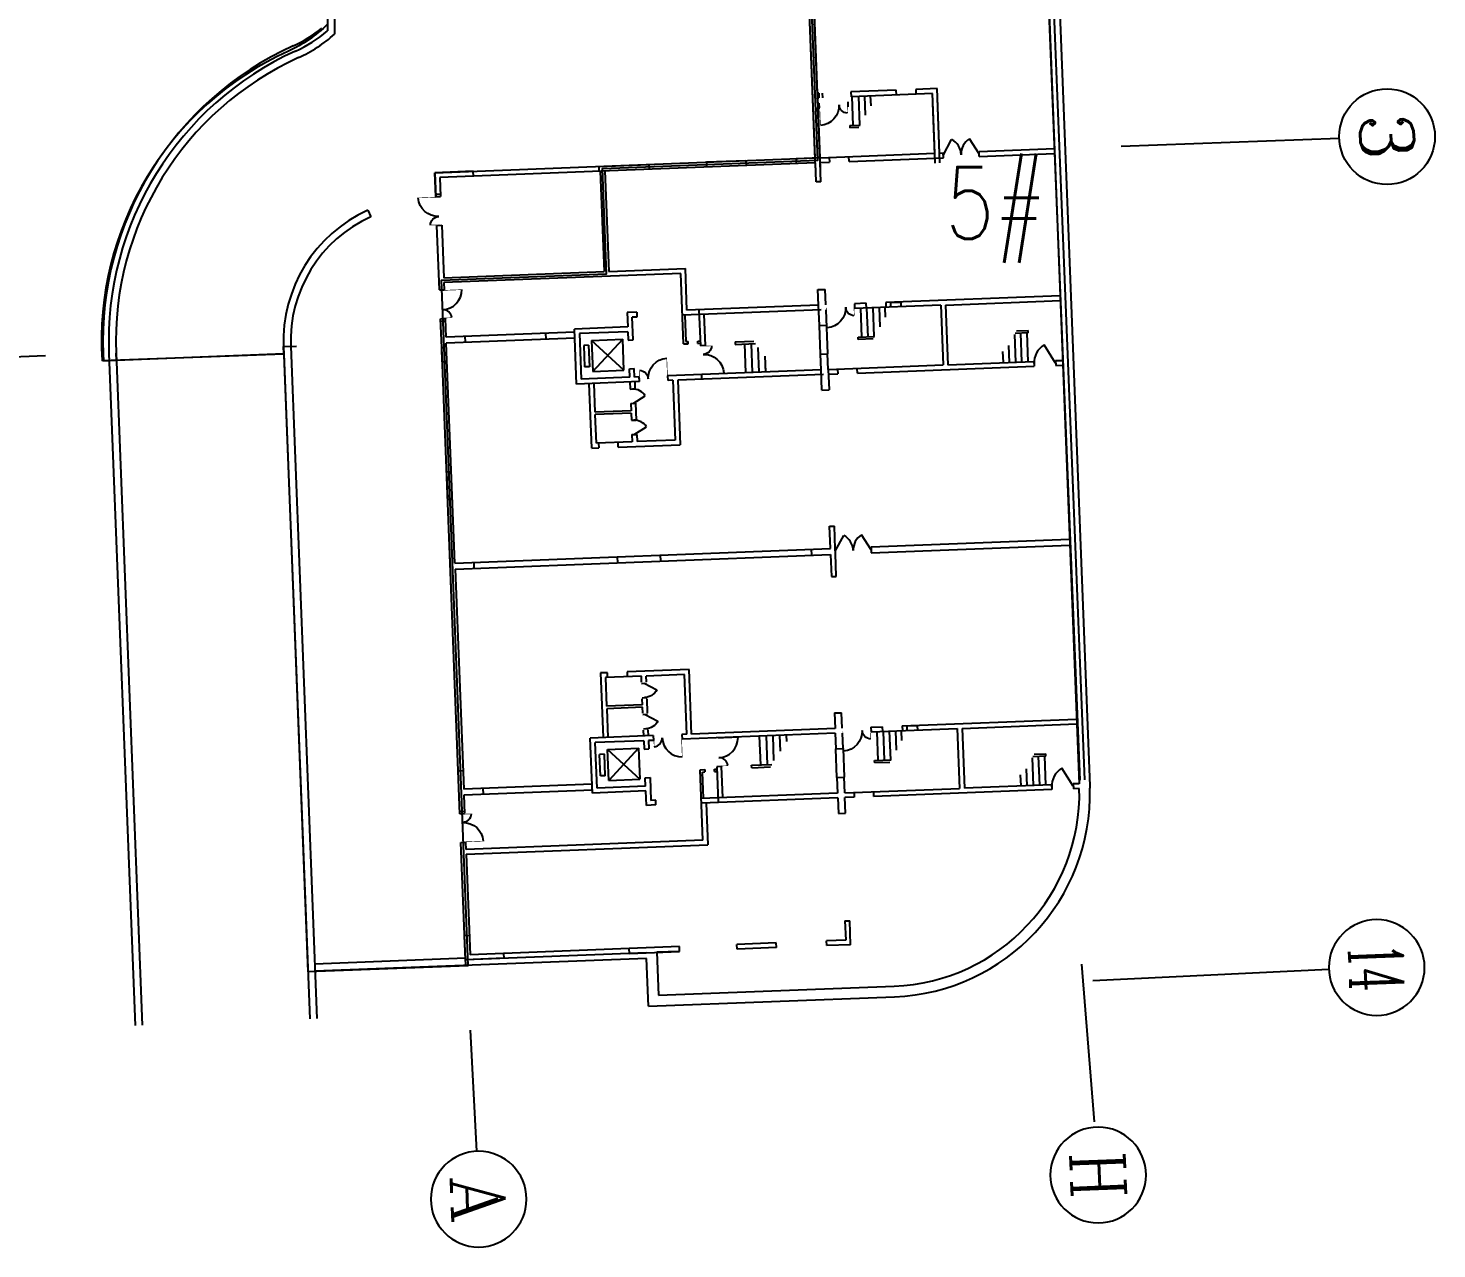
# Model space of a CAD drawing. Extents: x 634182 to 802382, y -1101880 to -864080.
# Drawn here: x 718068 to 729837, y -1063041 to -1052842 of the extents above; entities that cross this region are included whole.
import ezdxf
from ezdxf.enums import TextEntityAlignment as Align

# ---------------------------------------------------------------- set-up
doc = ezdxf.new("R2010")
doc.units = 0
doc.header["$LTSCALE"] = 1000
doc.header["$MEASUREMENT"] = 0
doc.layers.get('0').update_dxf_attribs({"linetype": 'CONTINUOUS'})
for name, color, linetype in [('AXIS', 3, 'CONTINUOUS'), ('AXIS_TEXT', 7, 'CONTINUOUS'), ('WINDOW', 2, 'CONTINUOUS'), ('防火分區线', 2, 'CONTINUOUS')]:
    doc.layers.add(name, color=color, linetype=linetype)
doc.styles.add('COMPLEX', font='COMPLEX')
doc.styles.add('DIM_FONT', font='simplex.shx', dxfattribs={"width": 0.8})

# ---------------------------------------------------------------- blocks, each defined once
blk = doc.blocks.new('M_A12RWT')
blk.add_line((-0.5, 0.0286), (0.5, 0.0286))
blk = doc.blocks.new('M_A17ORW')
at = {"const_width": 0.02}
for points in [[(-0.481, -0.001), (-0.481, -0.308)], [(0.481, 0.001), (0.481, -0.691)]]:
    blk.add_lwpolyline(points, dxfattribs=at)
for centre, radius, start, end in [((-0.501, -0.003), 0.307, 274.2492, 0.2101), ((0.505, 0.002), 0.699, 180.2762, 268.0603)]:
    blk.add_arc(centre, radius, start, end)
blk = doc.blocks.new('_A2AKO')
at = {"const_width": 0.02}
for points in [[(-0.481, -0.001), (-0.481, -0.308)], [(0.481, 0.001), (0.481, -0.691)]]:
    blk.add_lwpolyline(points, dxfattribs=at)
for centre, radius, start, end in [((-0.501, -0.003), 0.307, 274.2492, 0.2101), ((0.505, 0.002), 0.699, 180.2762, 268.0603)]:
    blk.add_arc(centre, radius, start, end)
blk = doc.blocks.new('M_A0GGR')
for p, q in [((-0.5, 0), (-0.25, -0.433)), ((0.5, 0), (0.25, -0.433))]:
    blk.add_line(p, q)
for centre, start, end in [((-0.5, 0), 300, 0), ((0.5, 0), 180, 240)]:
    blk.add_arc(centre, 0.5, start, end)
blk = doc.blocks.new('M_A1SFU')
blk.add_line((-0.5, 0), (0, -0.866))
blk.add_arc((-0.5, 0), 1, 300, 0)
blk = doc.blocks.new('_AXISO')
blk.add_circle((0, 0), 0.5)
at = {"layer": 'AXIS_TEXT', "style": 'COMPLEX', "width": 1.041667}
blk.add_attdef('A', text='', height=0.56, dxfattribs=at).set_placement((-0.25, -0.28), (0.25, -0.28), align=Align.FIT)

msp = doc.modelspace()

# ---------------------------------------------------------------- linework, layer by layer
for p, q in [((720568.911, -1049716.514), (720568.911, -1052864.713)), ((720628.911, -1049716.514), (720628.911, -1052892.043)), ((724643.815, -1053926.691), (724522.414, -1050809.104)), ((724662.772, -1053385.543), (724562.384, -1050807.548)), ((724647.052, -1054009.352), (724520.74, -1050870.529)), ((726532.518, -1051029.656), (726848.918, -1059154.847)), ((726620.506, -1051027.631), (726937.629, -1059171.408)), ((726531.99, -1051109.866), (726854.523, -1059124.737)), ((726571.958, -1051108.257), (726894.491, -1059123.129)), ((724665.307, -1053468.18), (724574.781, -1051218.65)), ((724672.765, -1053385.154), (724662.772, -1053385.543)), ((724662.772, -1053385.543), (724672.765, -1053385.154)), ((724674.321, -1053425.124), (724664.329, -1053425.513)), ((724664.329, -1053425.513), (724674.321, -1053425.124)), ((724683.784, -1053925.134), (724664.329, -1053425.513)), ((724672.765, -1053385.154), (724674.321, -1053425.124)), ((724702.742, -1053383.987), (724704.299, -1053423.957)), ((725320.274, -1053359.94), (724942.56, -1053374.648)), ((724942.56, -1053374.648), (724944.117, -1053414.618)), ((725623.602, -1053388.158), (724944.117, -1053414.618)), ((725662.015, -1053346.632), (725484.15, -1053353.558)), ((725643.057, -1053887.78), (725623.602, -1053388.158)), ((725683.027, -1053886.223), (725662.015, -1053346.632)), ((725686.211, -1053967.534), (725664.498, -1053427.971)), ((724675.299, -1053467.778), (724665.307, -1053468.18)), ((724665.307, -1053468.18), (724675.299, -1053467.778)), ((724676.907, -1053507.746), (724666.915, -1053508.148)), ((724666.915, -1053508.148), (724676.907, -1053507.746)), ((724687.02, -1054007.743), (724666.915, -1053508.148)), ((724675.299, -1053467.778), (724676.907, -1053507.746)), ((724915.105, -1053458.128), (724916.713, -1053498.095)), ((725646.243, -1053969.142), (725626.139, -1053469.547)), ((724933.471, -1053655.214), (725019.289, -1053651.873)), ((724933.471, -1053655.214), (724934.249, -1053675.199)), ((725008.529, -1053672.307), (724934.249, -1053675.199)), ((724683.784, -1053925.134), (725643.057, -1053887.78)), ((725683.027, -1053886.223), (725713.004, -1053885.056)), ((725714.561, -1053925.026), (725713.004, -1053885.056)), ((726012.777, -1053873.383), (726642.3, -1053848.869)), ((726014.334, -1053913.352), (726012.777, -1053873.383)), ((726014.334, -1053913.352), (726643.856, -1053888.838)), ((721466.223, -1054050.428), (724643.815, -1053926.691)), ((722835.185, -1053997.12), (723254.867, -1053980.777)), ((722835.185, -1053997.12), (722836.742, -1054037.089)), ((724645.371, -1053966.661), (723066.568, -1054028.14)), ((723254.867, -1053980.777), (723256.424, -1054020.747)), ((724064.254, -1053949.259), (723734.504, -1053962.1)), ((723734.504, -1053962.1), (723736.06, -1054002.07)), ((724064.254, -1053949.259), (724065.81, -1053989.229)), ((724683.784, -1053925.134), (724483.936, -1053932.917)), ((724483.936, -1053932.917), (724485.492, -1053972.886)), ((724651.597, -1054126.539), (724645.371, -1053966.661)), ((724685.341, -1053965.104), (724763.282, -1053962.069)), ((724691.567, -1054124.983), (724685.341, -1053965.104)), ((724927.158, -1053955.688), (725714.561, -1053925.026)), ((721785.981, -1054037.976), (721466.223, -1054050.428)), ((721474.005, -1054250.276), (721466.223, -1054050.428)), ((721466.223, -1054050.428), (721474.005, -1054250.276)), ((723066.568, -1054028.14), (721507.749, -1054088.841)), ((721507.749, -1054088.841), (721513.975, -1054248.72)), ((721787.537, -1054077.946), (721785.981, -1054037.976)), ((722846.734, -1054036.7), (722879.42, -1054876.064)), ((722886.704, -1054035.144), (722919.389, -1054874.508)), ((724691.567, -1054124.983), (724651.597, -1054126.539)), ((721473.227, -1054230.292), (721513.197, -1054228.735)), ((721474.005, -1054250.276), (721513.975, -1054248.72)), ((720905.069, -1054363.569), (720929.857, -1054418.21)), ((721483.344, -1054490.095), (721523.314, -1054488.538)), ((721523.314, -1054488.538), (721540.434, -1054928.205)), ((721504.356, -1055029.686), (721483.344, -1054490.095)), ((721540.434, -1054928.205), (722879.42, -1054876.064)), ((723520.491, -1054891.131), (721541.991, -1054968.175)), ((722919.389, -1054874.508), (723558.905, -1054849.605)), ((723543.449, -1055480.684), (723520.491, -1054891.131)), ((723572.523, -1055199.34), (723558.905, -1054849.605)), ((721504.356, -1055029.686), (721544.325, -1055028.129)), ((721541.991, -1054968.175), (721544.325, -1055028.129)), ((724666.632, -1055026.636), (724726.587, -1055024.301)), ((724671.69, -1055156.538), (724666.632, -1055026.636)), ((724731.645, -1055154.203), (724726.587, -1055024.301)), ((724671.69, -1055156.538), (723572.523, -1055199.34)), ((723672.448, -1055195.449), (723684.121, -1055495.221)), ((724678.305, -1055326.409), (724671.69, -1055156.538)), ((724733.201, -1055194.173), (724747.598, -1055563.892)), ((725069.389, -1055141.051), (724971.463, -1055144.864)), ((724971.463, -1055144.864), (724973.02, -1055184.834)), ((725692.474, -1055156.818), (724973.02, -1055184.834)), ((726690.161, -1055077.937), (725233.265, -1055134.67)), ((725692.474, -1055156.818), (725711.93, -1055656.439)), ((725732.444, -1055155.262), (726691.717, -1055117.907)), ((725732.444, -1055155.262), (725751.9, -1055654.883)), ((721513.694, -1055269.504), (721553.664, -1055267.947)), ((721520.698, -1055449.368), (721513.694, -1055269.504)), ((721523.033, -1055509.322), (721513.695, -1055269.509)), ((721514.473, -1055289.489), (721554.442, -1055287.932)), ((721559.695, -1055422.83), (721553.664, -1055267.947)), ((723152.842, -1055215.682), (723072.902, -1055218.795)), ((723072.902, -1055218.795), (723077.571, -1055338.704)), ((723154.398, -1055255.652), (723114.428, -1055257.208)), ((723121.821, -1055447.065), (723114.428, -1055257.208)), ((723152.842, -1055215.682), (723154.398, -1055255.652)), ((724693.232, -1055195.729), (723534.11, -1055240.866)), ((723554.095, -1055240.088), (723562.655, -1055459.921)), ((723713.974, -1055233.862), (723724.091, -1055493.665)), ((722632.882, -1055381.04), (721559.695, -1055422.83)), ((721721.52, -1055466.566), (721719.574, -1055416.604)), ((722395.009, -1055440.34), (722393.064, -1055390.378)), ((723077.571, -1055338.704), (722631.909, -1055356.059)), ((722649.808, -1055815.71), (722631.909, -1055356.059)), ((723079.128, -1055378.674), (722673.435, -1055394.472)), ((722673.435, -1055394.472), (722688.222, -1055774.184)), ((723079.128, -1055378.674), (723081.852, -1055448.621)), ((724678.305, -1055326.409), (724738.26, -1055324.074)), ((724687.644, -1055566.227), (724678.305, -1055326.409)), ((725002.343, -1055423.874), (725139.921, -1055418.517)), ((725003.121, -1055443.859), (725002.343, -1055423.874)), ((726424.044, -1055388.527), (726314.446, -1055392.795)), ((726325.206, -1055372.361), (726423.266, -1055368.542)), ((726424.044, -1055388.527), (726423.266, -1055368.542)), ((720201.743, -1055503.065), (720420.424, -1061118.818)), ((720201.775, -1055503.064), (720309.658, -1055498.761)), ((720204.11, -1055563.018), (720201.775, -1055503.064)), ((720261.694, -1055500.624), (720480.378, -1061116.484)), ((721523.033, -1055509.322), (721533.025, -1055508.933)), ((721674.786, -1059406.378), (721523.033, -1055509.322)), ((721527.702, -1055629.231), (721523.033, -1055509.322)), ((722634.828, -1055431.002), (721561.641, -1055472.792)), ((721633.237, -1057311.399), (721561.641, -1055472.792)), ((723081.852, -1055448.621), (723121.821, -1055447.065)), ((723543.449, -1055480.684), (723583.419, -1055479.128)), ((723562.655, -1055459.921), (723582.64, -1055459.143)), ((723583.419, -1055479.128), (723582.64, -1055459.143)), ((723662.58, -1055456.03), (723682.565, -1055455.252)), ((723663.358, -1055476.015), (723662.58, -1055456.03)), ((723663.358, -1055476.015), (723683.343, -1055475.236)), ((723724.091, -1055493.665), (723684.121, -1055495.221)), ((723975.122, -1055463.874), (724131.876, -1055457.77)), ((723975.122, -1055463.874), (723975.9, -1055483.859)), ((723975.9, -1055483.859), (724144.192, -1055477.306)), ((725129.16, -1055438.951), (725003.121, -1055443.859)), ((718694.886, -1055561.743), (718697.22, -1055621.697)), ((718697.22, -1055621.697), (718805.9, -1055617.465)), ((718742.849, -1055559.875), (718961.529, -1061175.628)), ((718802.804, -1055557.54), (719021.484, -1061173.294)), ((718805.9, -1055617.465), (718803.566, -1055557.511)), ((721527.702, -1055629.231), (721567.672, -1055627.675)), ((724687.644, -1055566.227), (724747.598, -1055563.892)), ((724692.702, -1055696.129), (724687.644, -1055566.227)), ((724752.657, -1055693.794), (724747.598, -1055563.892)), ((724752.657, -1055693.794), (725711.93, -1055656.439)), ((725751.9, -1055654.883), (726471.354, -1055626.867)), ((726471.354, -1055626.867), (726472.911, -1055666.837)), ((726651.218, -1055619.863), (726711.173, -1055617.528)), ((726651.218, -1055619.863), (726652.774, -1055659.833)), ((726652.774, -1055659.833), (726712.729, -1055657.498)), ((723093.914, -1055758.386), (722688.222, -1055774.184)), ((723091.19, -1055688.439), (723131.16, -1055686.883)), ((723093.914, -1055758.386), (723091.19, -1055688.439)), ((723133.884, -1055756.83), (723131.16, -1055686.883)), ((723173.853, -1055755.273), (723133.884, -1055756.83)), ((723175.41, -1055795.243), (723173.853, -1055755.273)), ((724692.702, -1055696.129), (723413.672, -1055745.935)), ((723415.228, -1055785.904), (723413.672, -1055745.935)), ((724714.244, -1055735.32), (723495.168, -1055782.792)), ((723495.168, -1055782.792), (723516.18, -1056322.383)), ((723693.46, -1055735.04), (723695.016, -1055775.009)), ((724699.317, -1055866), (724692.702, -1055696.129)), ((724752.657, -1055693.794), (724759.272, -1055863.665)), ((724754.213, -1055733.764), (724832.154, -1055730.729)), ((724996.03, -1055724.347), (726472.911, -1055666.837)), ((723175.41, -1055795.243), (722649.808, -1055815.71)), ((722776.74, -1056351.177), (722755.728, -1055811.586)), ((722805.036, -1056049.847), (722795.698, -1055810.029)), ((723095.47, -1055798.356), (723097.805, -1055858.31)), ((723097.805, -1055858.31), (723137.775, -1055856.754)), ((723135.44, -1055796.799), (723137.775, -1055856.754)), ((723455.198, -1055784.348), (723415.228, -1055785.904)), ((723455.198, -1055784.348), (723474.653, -1056283.969)), ((724699.317, -1055866), (724759.272, -1055863.665)), ((723102.474, -1055978.22), (723142.444, -1055976.663)), ((723102.474, -1055978.22), (723104.809, -1056038.174)), ((723142.444, -1055976.663), (723147.892, -1056116.557)), ((723104.809, -1056038.174), (722805.036, -1056049.847)), ((723105.587, -1056058.159), (722805.815, -1056069.832)), ((722815.153, -1056309.651), (722805.815, -1056069.832)), ((723105.587, -1056058.159), (723107.922, -1056118.114)), ((723107.922, -1056118.114), (723147.892, -1056116.557)), ((723112.591, -1056238.023), (723152.561, -1056236.466)), ((723112.591, -1056238.023), (723114.926, -1056297.977)), ((723152.561, -1056236.466), (723154.896, -1056296.421)), ((722776.74, -1056351.177), (722834.696, -1056348.92)), ((723114.926, -1056297.977), (722815.153, -1056309.651)), ((722998.572, -1056342.538), (723516.18, -1056322.383)), ((723474.653, -1056283.969), (723154.896, -1056296.421)), ((721563.501, -1056548.544), (721603.471, -1056546.988)), ((721563.501, -1056548.544), (721572.45, -1056778.37)), ((721572.45, -1056778.37), (721612.42, -1056776.813)), ((724763.661, -1057004.358), (724803.63, -1057002.802)), ((724770.859, -1057189.218), (724763.661, -1057004.358)), ((724811.023, -1057192.658), (724803.63, -1057002.802)), ((721601.244, -1057517.8), (721587.236, -1057158.073)), ((721633.237, -1057311.399), (724770.859, -1057189.218)), ((724610.98, -1057195.444), (724612.926, -1057245.406)), ((724812.58, -1057232.628), (724811.023, -1057192.658)), ((725110.602, -1057175.988), (726769.345, -1057111.396)), ((725110.602, -1057175.988), (725112.547, -1057225.951)), ((725112.547, -1057225.951), (726771.29, -1057161.358)), ((721635.183, -1057361.361), (724772.805, -1057239.18)), ((721795.062, -1057355.135), (721793.116, -1057305.173)), ((722994.153, -1057308.442), (722992.207, -1057258.48)), ((723353.686, -1057289.438), (723352.129, -1057249.468)), ((724772.805, -1057239.18), (724780.003, -1057424.04)), ((724819.973, -1057422.484), (724812.58, -1057232.628)), ((721635.183, -1057361.361), (721706.779, -1059199.977)), ((724780.003, -1057424.04), (724819.973, -1057422.484)), ((722907.849, -1058227.506), (722849.893, -1058229.762)), ((722849.893, -1058229.762), (722870.905, -1058769.354)), ((723589.333, -1058200.968), (723071.725, -1058221.124)), ((723550.919, -1058242.494), (723231.162, -1058254.946)), ((723233.107, -1058304.908), (723231.162, -1058254.946)), ((723570.375, -1058742.116), (723550.919, -1058242.494)), ((723610.345, -1058740.559), (723589.333, -1058200.968)), ((723191.192, -1058256.502), (722891.419, -1058268.176)), ((722891.419, -1058268.176), (722900.758, -1058507.994)), ((723193.138, -1058306.465), (723191.192, -1058256.502)), ((723193.526, -1058316.447), (723233.496, -1058314.891)), ((723198.196, -1058436.357), (723238.165, -1058434.8)), ((723200.531, -1058496.321), (723198.585, -1058446.359)), ((723243.224, -1058564.711), (723238.555, -1058444.802)), ((723200.531, -1058496.321), (722900.758, -1058507.994)), ((723201.309, -1058516.306), (722901.536, -1058527.979)), ((722901.536, -1058527.979), (722910.875, -1058767.797)), ((723203.254, -1058566.268), (723201.309, -1058516.306)), ((723203.643, -1058576.251), (723243.613, -1058574.694)), ((724804.377, -1058563.965), (724864.332, -1058561.63)), ((724804.377, -1058563.965), (724809.436, -1058693.866)), ((724869.39, -1058691.522), (724864.332, -1058561.63)), ((723208.312, -1058696.16), (723248.282, -1058694.603)), ((723210.647, -1058756.124), (723208.702, -1058706.162)), ((723250.617, -1058754.567), (723248.672, -1058704.605)), ((724809.436, -1058693.866), (723610.345, -1058740.559)), ((725109.208, -1058682.183), (725207.134, -1058678.37)), ((725109.208, -1058682.183), (725110.765, -1058722.153)), ((725110.765, -1058722.153), (725830.219, -1058694.137)), ((725371.01, -1058671.989), (726827.906, -1058615.256)), ((725830.219, -1058694.137), (725849.675, -1059193.758)), ((725870.189, -1058692.581), (726829.462, -1058655.226)), ((725870.189, -1058692.581), (725889.645, -1059192.202)), ((723290.587, -1058753.011), (722764.985, -1058773.478)), ((722782.884, -1059233.13), (722764.985, -1058773.478)), ((723212.204, -1058796.094), (722806.511, -1058811.891)), ((722821.298, -1059191.604), (722806.511, -1058811.891)), ((723212.204, -1058796.094), (723214.928, -1058866.04)), ((723292.143, -1058792.981), (723252.174, -1058794.537)), ((723252.174, -1058794.537), (723254.897, -1058864.484)), ((723290.587, -1058753.011), (723292.143, -1058792.981)), ((723570.375, -1058742.116), (723530.405, -1058743.672)), ((723530.405, -1058743.672), (723531.962, -1058783.642)), ((724810.992, -1058733.836), (723531.962, -1058783.642)), ((724810.992, -1058733.836), (724816.051, -1058863.737)), ((724876.005, -1058861.403), (724870.946, -1058731.492)), ((723214.928, -1058866.04), (723254.897, -1058864.484)), ((724816.051, -1058863.737), (724876.005, -1058861.403)), ((724825.389, -1059103.556), (724816.051, -1058863.737)), ((724876.005, -1058861.403), (724885.344, -1059101.221)), ((725140.088, -1058961.193), (725277.666, -1058955.836)), ((725140.866, -1058981.178), (725140.088, -1058961.193)), ((726571.782, -1058925.457), (726462.183, -1058929.725)), ((726472.943, -1058909.291), (726571.004, -1058905.472)), ((726571.782, -1058925.457), (726571.004, -1058905.472)), ((721660.778, -1059046.651), (721700.748, -1059045.094)), ((721674.786, -1059406.378), (721660.778, -1059046.651)), ((723681.972, -1059037.998), (723721.942, -1059036.441)), ((723704.93, -1059627.551), (723681.972, -1059037.998)), ((723702.735, -1059057.204), (723722.72, -1059056.426)), ((723711.296, -1059277.038), (723702.735, -1059057.204)), ((723721.942, -1059036.441), (723722.72, -1059056.426)), ((723801.882, -1059033.328), (723821.866, -1059032.55)), ((723802.66, -1059053.313), (723801.882, -1059033.328)), ((723802.66, -1059053.313), (723822.645, -1059052.535)), ((723861.058, -1059011.009), (723821.088, -1059012.565)), ((723821.088, -1059012.565), (723832.761, -1059312.338)), ((723871.175, -1059270.812), (723861.058, -1059011.009)), ((724112.867, -1059001.194), (724281.159, -1058994.64)), ((724113.645, -1059021.178), (724112.867, -1059001.194)), ((724113.645, -1059021.178), (724270.399, -1059015.074)), ((725266.905, -1058976.27), (725140.866, -1058981.178)), ((722779.966, -1059158.187), (721706.779, -1059199.977)), ((721866.658, -1059193.751), (721868.604, -1059243.713)), ((723226.99, -1059175.806), (722821.298, -1059191.604)), ((723224.266, -1059105.859), (723264.236, -1059104.302)), ((723226.99, -1059175.806), (723224.266, -1059105.859)), ((723264.236, -1059104.302), (723271.629, -1059294.158)), ((724825.389, -1059103.556), (724885.344, -1059101.221)), ((724825.389, -1059103.556), (724830.448, -1059233.457)), ((724890.402, -1059231.113), (724885.344, -1059101.221)), ((724890.402, -1059231.113), (725849.675, -1059193.758)), ((726619.092, -1059163.797), (725889.645, -1059192.202)), ((726619.092, -1059163.797), (726620.648, -1059203.767)), ((726848.918, -1059154.847), (726798.955, -1059156.793)), ((726798.955, -1059156.793), (726800.512, -1059196.763)), ((726850.35, -1059194.822), (726800.512, -1059196.763)), ((726937.629, -1059171.408), (726938.315, -1059192.366)), ((722781.912, -1059208.149), (721708.725, -1059249.939)), ((721708.725, -1059249.939), (721714.756, -1059404.822)), ((721866.853, -1059198.747), (721868.409, -1059238.717)), ((723228.547, -1059215.775), (722782.884, -1059233.13)), ((723233.216, -1059335.685), (723228.547, -1059215.775)), ((723311.599, -1059292.602), (723271.629, -1059294.158)), ((723313.155, -1059332.572), (723311.599, -1059292.602)), ((724830.448, -1059233.457), (723691.311, -1059277.816)), ((724832.004, -1059273.427), (723692.867, -1059317.785)), ((724832.004, -1059273.427), (724837.063, -1059403.328)), ((724969.899, -1059268.048), (724891.958, -1059271.083)), ((724897.017, -1059400.994), (724891.958, -1059271.083)), ((726620.648, -1059203.767), (725133.775, -1059261.666)), ((721674.008, -1059386.393), (721713.978, -1059384.837)), ((721674.786, -1059406.378), (721714.756, -1059404.822)), ((723313.155, -1059332.572), (723233.216, -1059335.685)), ((723732.837, -1059316.229), (723746.456, -1059665.964)), ((724837.063, -1059403.328), (724897.017, -1059400.994)), ((721684.125, -1059646.196), (721724.095, -1059644.64)), ((721722.258, -1060625.454), (721684.125, -1059646.196)), ((721726.429, -1059704.595), (721724.095, -1059644.64)), ((723704.93, -1059627.551), (721726.429, -1059704.595)), ((721727.986, -1059744.564), (723746.456, -1059665.964)), ((721727.986, -1059744.564), (721760.671, -1060583.928)), ((724892.067, -1060301.869), (724932.037, -1060300.312)), ((724892.067, -1060301.869), (724898.293, -1060461.747)), ((724939.819, -1060500.161), (724932.037, -1060300.312)), ((721754.445, -1060424.049), (721714.476, -1060425.606)), ((721722.258, -1060625.454), (721714.476, -1060425.606)), ((724318.732, -1060484.316), (723988.982, -1060497.157)), ((724320.289, -1060524.286), (724318.732, -1060484.316)), ((724898.293, -1060461.747), (724738.414, -1060467.973)), ((724739.971, -1060507.943), (724738.414, -1060467.973)), ((723233.113, -1060566.621), (721722.258, -1060625.454)), ((723509.346, -1060515.834), (721760.671, -1060583.928)), ((722040.459, -1060573.033), (722042.015, -1060613.003)), ((723091.22, -1060572.146), (723089.664, -1060532.176)), ((723091.22, -1060572.146), (723510.902, -1060555.804)), ((723510.902, -1060555.804), (723321.046, -1060563.197)), ((723321.046, -1060563.197), (723335.054, -1060922.924)), ((723510.902, -1060555.804), (723509.346, -1060515.834)), ((723990.539, -1060537.126), (723988.982, -1060497.157)), ((724320.289, -1060524.286), (723990.539, -1060537.126)), ((724939.819, -1060500.161), (724739.971, -1060507.943)), ((721721.791, -1060613.463), (720462.7, -1060662.493)), ((723234.98, -1060614.584), (720465.034, -1060722.448)), ((721724.126, -1060673.418), (721721.791, -1060613.463)), ((722042.015, -1060613.003), (721722.258, -1060625.454)), ((723250.545, -1061014.281), (723234.98, -1060614.584)), ((723250.545, -1061014.281), (725306.986, -1060934.203)), ((723335.054, -1060922.924), (725303.562, -1060846.269))]:
    msp.add_line(p, q)
for points in [[(725321.831, -1053399.91), (725320.274, -1053359.94)], [(725484.15, -1053353.558), (725485.706, -1053393.528)], [(724761.725, -1053922.099), (724763.282, -1053962.069)], [(724927.158, -1053955.688), (724925.601, -1053915.718)], [(725070.945, -1055181.021), (725069.389, -1055141.051)], [(725233.265, -1055134.67), (725234.821, -1055174.639)], [(725362.77, -1055169.657), (725361.369, -1055133.684), (725271.437, -1055137.186), (725272.838, -1055173.159)], [(724830.598, -1055690.759), (724832.154, -1055730.729)], [(724996.03, -1055724.347), (724994.474, -1055684.377)], [(722833.139, -1056308.941), (722834.696, -1056348.91)], [(722998.571, -1056342.529), (722997.015, -1056302.559)], [(722909.406, -1058267.475), (722907.849, -1058227.506)], [(723071.725, -1058221.124), (723073.281, -1058261.094)], [(725208.69, -1058718.34), (725207.134, -1058678.37)], [(725371.01, -1058671.989), (725372.566, -1058711.958)], [(725500.515, -1058706.976), (725499.114, -1058671.003), (725409.182, -1058674.505), (725410.583, -1058710.478)], [(724968.343, -1059228.078), (724969.899, -1059268.048)], [(725133.775, -1059261.666), (725132.219, -1059221.697)]]:
    msp.add_lwpolyline(points)
for centre, radius, start, end in [((719830.911, -1051995.831), 1092, 294.4021078, 309.1880848), ((719830.911, -1051995.831), 1140, 294.4021078, 310.3434847), ((719830.911, -1051995.831), 1200, 294.4021078, 311.6823254), ((721400.835, -1055456.372), 2708, 114.4021078, 182.23), ((721400.835, -1055456.372), 2660, 114.4021078, 182.23), ((721400.835, -1055456.372), 2600, 114.4021078, 182.23), ((721400.835, -1055456.372), 1200, 114.4021078, 182.23), ((721400.835, -1055456.372), 1140, 114.4021078, 182.23), ((725240.915, -1059237.479), 1610, 272.23, 1.5182329), ((725240.915, -1059237.479), 1698, 272.23, 1.5182329)]:
    msp.add_arc(centre, radius, start, end)
at = {"layer": 'AXIS'}
for p, q in [((729021.768, -1053764.734), (727199.169, -1053831.816)), ((716590.067, -1055644.839), (718211.814, -1055577.877)), ((726977.667, -1061980.696), (726870.153, -1060663.834)), ((728935.225, -1060706.326), (726963.283, -1060801.644)), ((721816.202, -1062226.052), (721765.188, -1061213.911))]:
    msp.add_line(p, q, dxfattribs=at)
at = {"layer": 'WINDOW'}
for p, q in [((724961.513, -1053654.122), (724952.174, -1053414.304)), ((725004.337, -1053412.273), (725013.675, -1053652.091)), ((725056.297, -1053410.25), (725062.51, -1053569.793)), ((725104.198, -1053408.384), (725107.388, -1053490.317)), ((725021.047, -1055182.964), (725030.386, -1055422.782)), ((725073.007, -1055180.94), (725082.346, -1055420.759)), ((725124.968, -1055178.917), (725134.307, -1055418.735)), ((725176.929, -1055176.894), (725183.141, -1055336.437)), ((725224.829, -1055175.028), (725228.019, -1055256.961)), ((726319.406, -1055632.784), (726310.363, -1055400.55)), ((726371.366, -1055630.761), (726362.028, -1055390.942)), ((726423.327, -1055628.737), (726413.988, -1055388.919)), ((722749.682, -1055491.579), (722709.713, -1055493.135)), ((722709.713, -1055493.135), (722716.717, -1055672.999)), ((722749.682, -1055491.579), (722756.686, -1055671.442)), ((722775.377, -1055450.548), (723035.203, -1055440.43)), ((723045.32, -1055700.233), (722775.377, -1055450.548)), ((722775.377, -1055450.548), (722785.494, -1055710.351)), ((722785.494, -1055710.351), (723035.203, -1055440.43)), ((723045.32, -1055700.233), (723035.203, -1055440.43)), ((724051.842, -1055480.902), (724061.181, -1055720.72)), ((724107.8, -1055478.723), (724117.139, -1055718.541)), ((724165.077, -1055510.432), (724173.096, -1055716.362)), ((726215.485, -1055636.831), (726211.894, -1055544.624)), ((726267.445, -1055634.807), (726261.906, -1055492.572)), ((724223.901, -1055581.865), (724229.054, -1055714.183)), ((724227.027, -1055662.126), (724229.054, -1055714.183)), ((722756.686, -1055671.442), (722716.717, -1055672.999)), ((722785.494, -1055710.351), (723045.32, -1055700.233)), ((725158.792, -1058720.283), (725168.131, -1058960.101)), ((725210.752, -1058718.259), (725220.091, -1058958.078)), ((725262.713, -1058716.236), (725272.052, -1058956.054)), ((725314.674, -1058714.213), (725320.886, -1058873.756)), ((725362.574, -1058712.347), (725365.764, -1058794.28)), ((724188.809, -1058998.236), (724179.47, -1058758.418)), ((724244.767, -1058996.057), (724235.428, -1058756.239)), ((724299.405, -1058959.99), (724291.386, -1058754.06)), ((724352.496, -1058884.2), (724347.343, -1058751.881)), ((724405.328, -1058801.759), (724403.301, -1058749.702)), ((722882.758, -1058908.998), (722842.789, -1058910.555)), ((722849.793, -1059090.418), (722842.789, -1058910.555)), ((722889.762, -1059088.862), (722882.758, -1058908.998)), ((722908.453, -1058867.967), (723168.279, -1058857.849)), ((722908.453, -1058867.967), (723178.396, -1059117.653)), ((722918.57, -1059127.77), (722908.453, -1058867.967)), ((723168.279, -1058857.849), (722918.57, -1059127.77)), ((723168.279, -1058857.849), (723178.396, -1059117.653)), ((726467.143, -1059169.714), (726458.1, -1058937.48)), ((726519.104, -1059167.691), (726509.765, -1058927.872)), ((726571.064, -1059165.667), (726561.726, -1058925.849)), ((726415.183, -1059171.737), (726409.644, -1059029.501)), ((722889.762, -1059088.862), (722849.793, -1059090.418)), ((722918.57, -1059127.77), (723178.396, -1059117.653)), ((726363.222, -1059173.761), (726359.631, -1059081.554))]:
    msp.add_line(p, q, dxfattribs=at)
at = {"layer": '防火分區线', "ltscale": 1500}
msp.add_lwpolyline([(720568.911, -1052809.954, -0.087598126), (720241.888, -1053033.993, 0.311084285), (718685.86, -1055619.803), (720204.078, -1055563.019), (720405.125, -1060724.78), (721744.11, -1060672.64), (721543.077, -1055509.216), (721543.077, -1055509.216), (721521.228, -1054948.968), (722900.183, -1054895.271), (722865.941, -1054015.937), (724664.516, -1053945.9), (724536.661, -1050768.729)], format="xyb", dxfattribs=at)

# ---------------------------------------------------------------- block references
at = {"layer": 'AXIS'}
ref = msp.add_blockref('_AXISO', (729421.445, -1053748.681), dxfattribs=dict(at, xscale=800, yscale=800, zscale=800, rotation=272.3))
ref.add_attrib('A', '3', dxfattribs={"layer": 'AXIS_TEXT', "height": 448, "rotation": 272.3, "style": 'COMPLEX', "width": 1.339286}).set_placement((729189.6, -1053557.832), (729205.652, -1053957.51), align=Align.FIT)
ref = msp.add_blockref('_AXISO', (729334.922, -1060690.762), dxfattribs=dict(at, xscale=-800, yscale=800, zscale=800, rotation=272.2300000000001))
ref.add_attrib('A', '14', dxfattribs={"layer": 'AXIS_TEXT', "height": 448, "rotation": 272.23, "style": 'COMPLEX', "width": 0.604839}).set_placement((729103.309, -1060499.63), (729118.874, -1060899.327), align=Align.FIT)
ref = msp.add_blockref('_AXISO', (727007.844, -1062424.19), dxfattribs=dict(at, xscale=-800, yscale=800, zscale=800, rotation=272.2300000000001))
ref.add_attrib('A', 'H', dxfattribs={"layer": 'AXIS_TEXT', "height": 448, "rotation": 272.23, "style": 'COMPLEX', "width": 0.9375}).set_placement((726776.231, -1062233.057), (726791.796, -1062632.755), align=Align.FIT)
ref = msp.add_blockref('_AXISO', (721831.767, -1062625.749), dxfattribs=dict(at, xscale=-800, yscale=800, zscale=800, rotation=272.2300000000001))
ref.add_attrib('A', 'A', dxfattribs={"layer": 'AXIS_TEXT', "height": 448, "rotation": 272.23, "style": 'COMPLEX', "width": 1.041667}).set_placement((721600.154, -1062434.617), (721615.719, -1062834.314), align=Align.FIT)
at = {"layer": 'WINDOW'}
for name, p, xscale, yscale, zscale, rotation in [('M_A17ORW', (724796.006, -1053482.937), -240, 240, 240, 2.304444439842214), ('M_A0GGR', (725863.669, -1053899.204), 300, 300, 300, 182.23), ('_A2AKO', (721498.659, -1054369.407), -240, 240, 240, 272.2300000000001), ('M_A17ORW', (721529.01, -1055148.817), 240, 240, 240, 92.23000000000003), ('M_A17ORW', (724852.099, -1055174.635), -240, 240, 240, 2.230000000000002), ('M_A17ORW', (723708.775, -1055614.352), 240, -240, 240, 272.2300000000001), ('M_A1SFU', (726562.064, -1055643.35), 180, 180, 180, 182.23), ('M_A12RWT', (719503.814, -1055550.258), 1400, 1400, 1400, 182.2299999999999), ('M_A17ORW', (723294.541, -1055770.589), 240, -240, 240, 2.230000000000002), ('M_A1SFU', (723120.125, -1055917.487), -120, -120, 120, 272.2300000000001), ('M_A1SFU', (723130.242, -1056177.29), -120, -120, 120, 272.2300000000001), ('M_A0GGR', (724961.688, -1057206.806), 300, 300, 300, 182.23), ('M_A1SFU', (723215.846, -1058375.624), 120, -120, 120, 272.2300000000001), ('M_A1SFU', (723225.963, -1058635.427), 120, -120, 120, 272.2300000000001), ('M_A17ORW', (724989.844, -1058711.955), -240, 240, 240, 2.230000000000002), ('M_A17ORW', (723411.274, -1058768.326), -240, -240, 240, 182.23), ('M_A17ORW', (723836.403, -1058891.868), -240, -240, 240, 272.2300000000001), ('M_A1SFU', (726709.802, -1059180.28), 180, 180, 180, 182.23), ('M_A17ORW', (721699.441, -1059525.509), -240, 240, 240, 92.23000000000003)]:
    msp.add_blockref(name, p, dxfattribs=dict(at, xscale=xscale, yscale=yscale, zscale=zscale, rotation=rotation))

# ---------------------------------------------------------------- texts
at = {"layer": '防火分區线', "ltscale": 1500, "style": 'DIM_FONT', "width": 0.8}
msp.add_text('5#', height=600, dxfattribs=at).set_placement((725729.531, -1054602.579))

doc.saveas('drawing.dxf')
